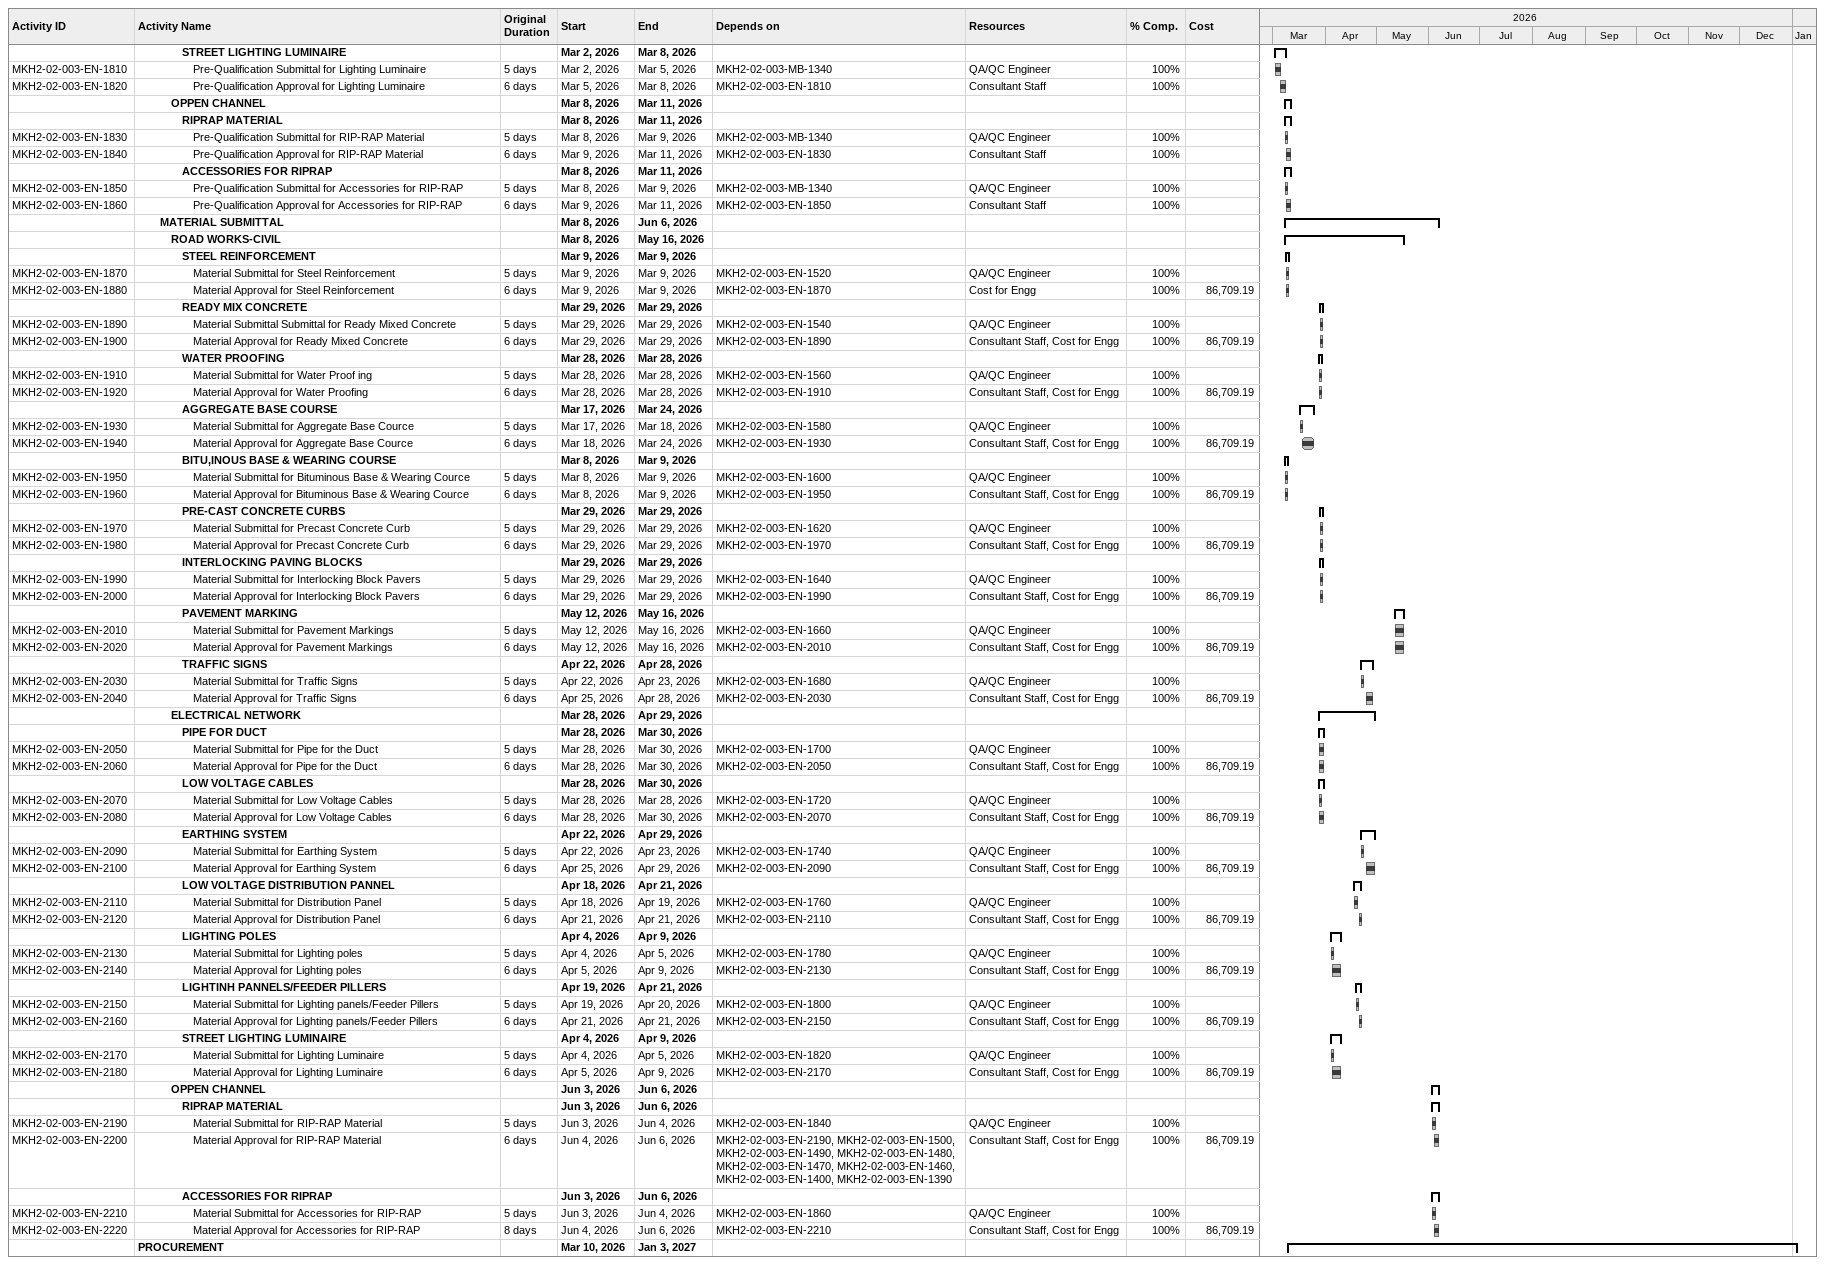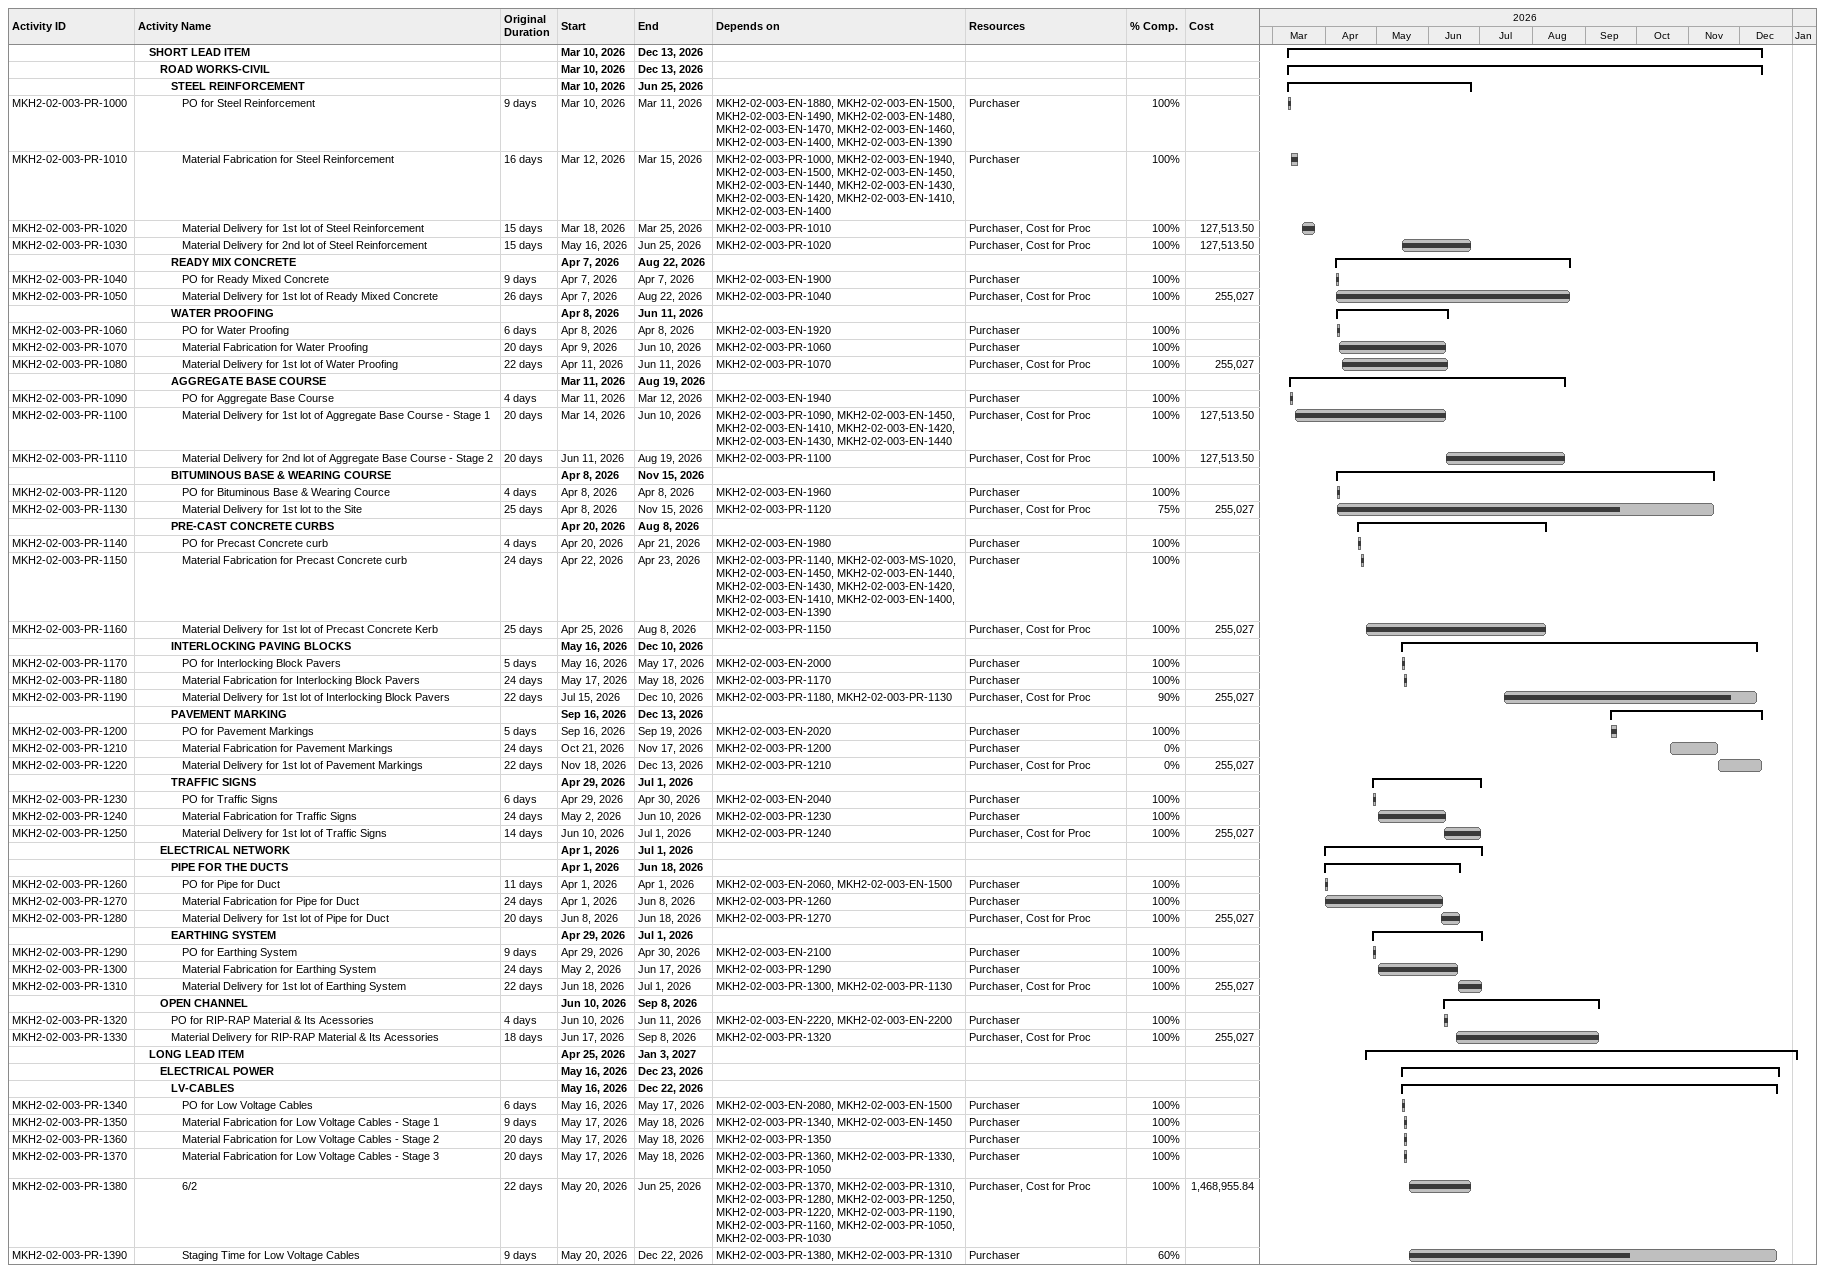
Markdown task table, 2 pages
| ID | Level | Task | Original duration | Start | Finish | Predecessors | Resources | % complete | Cost |
|---|---|---|---|---|---|---|---|---|---|
|  | 5 | **STREET LIGHTING LUMINAIRE** |  | 2026-03-02 | 2026-03-08 |  |  |  |  |
| MKH2-02-003-EN-1810 | 6 | Pre-Qualification Submittal for Lighting Luminaire | 5d | 2026-03-02 | 2026-03-05 | MKH2-02-003-MB-1340 | QA/QC Engineer | 100 |  |
| MKH2-02-003-EN-1820 | 6 | Pre-Qualification Approval for Lighting Luminaire | 6d | 2026-03-05 | 2026-03-08 | MKH2-02-003-EN-1810 | Consultant Staff | 100 |  |
|  | 4 | **OPPEN CHANNEL** |  | 2026-03-08 | 2026-03-11 |  |  |  |  |
|  | 5 | **RIPRAP MATERIAL** |  | 2026-03-08 | 2026-03-11 |  |  |  |  |
| MKH2-02-003-EN-1830 | 6 | Pre-Qualification Submittal for RIP-RAP Material | 5d | 2026-03-08 | 2026-03-09 | MKH2-02-003-MB-1340 | QA/QC Engineer | 100 |  |
| MKH2-02-003-EN-1840 | 6 | Pre-Qualification Approval for RIP-RAP Material | 6d | 2026-03-09 | 2026-03-11 | MKH2-02-003-EN-1830 | Consultant Staff | 100 |  |
|  | 5 | **ACCESSORIES FOR RIPRAP** |  | 2026-03-08 | 2026-03-11 |  |  |  |  |
| MKH2-02-003-EN-1850 | 6 | Pre-Qualification Submittal for Accessories for RIP-RAP | 5d | 2026-03-08 | 2026-03-09 | MKH2-02-003-MB-1340 | QA/QC Engineer | 100 |  |
| MKH2-02-003-EN-1860 | 6 | Pre-Qualification Approval for Accessories for RIP-RAP | 6d | 2026-03-09 | 2026-03-11 | MKH2-02-003-EN-1850 | Consultant Staff | 100 |  |
|  | 3 | **MATERIAL SUBMITTAL** |  | 2026-03-08 | 2026-06-06 |  |  |  |  |
|  | 4 | **ROAD WORKS-CIVIL** |  | 2026-03-08 | 2026-05-16 |  |  |  |  |
|  | 5 | **STEEL REINFORCEMENT** |  | 2026-03-09 | 2026-03-09 |  |  |  |  |
| MKH2-02-003-EN-1870 | 6 | Material Submittal for Steel Reinforcement | 5d | 2026-03-09 | 2026-03-09 | MKH2-02-003-EN-1520 | QA/QC Engineer | 100 |  |
| MKH2-02-003-EN-1880 | 6 | Material Approval for Steel Reinforcement | 6d | 2026-03-09 | 2026-03-09 | MKH2-02-003-EN-1870 | Cost for Engg | 100 | 86709.19 |
|  | 5 | **READY MIX CONCRETE** |  | 2026-03-29 | 2026-03-29 |  |  |  |  |
| MKH2-02-003-EN-1890 | 6 | Material Submittal Submittal for Ready Mixed Concrete | 5d | 2026-03-29 | 2026-03-29 | MKH2-02-003-EN-1540 | QA/QC Engineer | 100 |  |
| MKH2-02-003-EN-1900 | 6 | Material Approval for Ready Mixed Concrete | 6d | 2026-03-29 | 2026-03-29 | MKH2-02-003-EN-1890 | Consultant Staff, Cost for Engg | 100 | 86709.19 |
|  | 5 | **WATER PROOFING** |  | 2026-03-28 | 2026-03-28 |  |  |  |  |
| MKH2-02-003-EN-1910 | 6 | Material Submittal for Water Proof ing | 5d | 2026-03-28 | 2026-03-28 | MKH2-02-003-EN-1560 | QA/QC Engineer | 100 |  |
| MKH2-02-003-EN-1920 | 6 | Material Approval for Water Proofing | 6d | 2026-03-28 | 2026-03-28 | MKH2-02-003-EN-1910 | Consultant Staff, Cost for Engg | 100 | 86709.19 |
|  | 5 | **AGGREGATE BASE COURSE** |  | 2026-03-17 | 2026-03-24 |  |  |  |  |
| MKH2-02-003-EN-1930 | 6 | Material Submittal for Aggregate Base Cource | 5d | 2026-03-17 | 2026-03-18 | MKH2-02-003-EN-1580 | QA/QC Engineer | 100 |  |
| MKH2-02-003-EN-1940 | 6 | Material Approval for Aggregate Base Cource | 6d | 2026-03-18 | 2026-03-24 | MKH2-02-003-EN-1930 | Consultant Staff, Cost for Engg | 100 | 86709.19 |
|  | 5 | **BITU,INOUS BASE & WEARING COURSE** |  | 2026-03-08 | 2026-03-09 |  |  |  |  |
| MKH2-02-003-EN-1950 | 6 | Material Submittal for Bituminous Base & Wearing Cource | 5d | 2026-03-08 | 2026-03-09 | MKH2-02-003-EN-1600 | QA/QC Engineer | 100 |  |
| MKH2-02-003-EN-1960 | 6 | Material Approval for Bituminous Base & Wearing Cource | 6d | 2026-03-08 | 2026-03-09 | MKH2-02-003-EN-1950 | Consultant Staff, Cost for Engg | 100 | 86709.19 |
|  | 5 | **PRE-CAST CONCRETE CURBS** |  | 2026-03-29 | 2026-03-29 |  |  |  |  |
| MKH2-02-003-EN-1970 | 6 | Material Submittal for Precast Concrete Curb | 5d | 2026-03-29 | 2026-03-29 | MKH2-02-003-EN-1620 | QA/QC Engineer | 100 |  |
| MKH2-02-003-EN-1980 | 6 | Material Approval for Precast Concrete Curb | 6d | 2026-03-29 | 2026-03-29 | MKH2-02-003-EN-1970 | Consultant Staff, Cost for Engg | 100 | 86709.19 |
|  | 5 | **INTERLOCKING PAVING BLOCKS** |  | 2026-03-29 | 2026-03-29 |  |  |  |  |
| MKH2-02-003-EN-1990 | 6 | Material Submittal for Interlocking Block Pavers | 5d | 2026-03-29 | 2026-03-29 | MKH2-02-003-EN-1640 | QA/QC Engineer | 100 |  |
| MKH2-02-003-EN-2000 | 6 | Material Approval for Interlocking Block Pavers | 6d | 2026-03-29 | 2026-03-29 | MKH2-02-003-EN-1990 | Consultant Staff, Cost for Engg | 100 | 86709.19 |
|  | 5 | **PAVEMENT MARKING** |  | 2026-05-12 | 2026-05-16 |  |  |  |  |
| MKH2-02-003-EN-2010 | 6 | Material Submittal for Pavement Markings | 5d | 2026-05-12 | 2026-05-16 | MKH2-02-003-EN-1660 | QA/QC Engineer | 100 |  |
| MKH2-02-003-EN-2020 | 6 | Material Approval for Pavement Markings | 6d | 2026-05-12 | 2026-05-16 | MKH2-02-003-EN-2010 | Consultant Staff, Cost for Engg | 100 | 86709.19 |
|  | 5 | **TRAFFIC SIGNS** |  | 2026-04-22 | 2026-04-28 |  |  |  |  |
| MKH2-02-003-EN-2030 | 6 | Material Submittal for Traffic Signs | 5d | 2026-04-22 | 2026-04-23 | MKH2-02-003-EN-1680 | QA/QC Engineer | 100 |  |
| MKH2-02-003-EN-2040 | 6 | Material Approval for Traffic Signs | 6d | 2026-04-25 | 2026-04-28 | MKH2-02-003-EN-2030 | Consultant Staff, Cost for Engg | 100 | 86709.19 |
|  | 4 | **ELECTRICAL NETWORK** |  | 2026-03-28 | 2026-04-29 |  |  |  |  |
|  | 5 | **PIPE FOR DUCT** |  | 2026-03-28 | 2026-03-30 |  |  |  |  |
| MKH2-02-003-EN-2050 | 6 | Material Submittal for Pipe for the Duct | 5d | 2026-03-28 | 2026-03-30 | MKH2-02-003-EN-1700 | QA/QC Engineer | 100 |  |
| MKH2-02-003-EN-2060 | 6 | Material Approval for Pipe for the Duct | 6d | 2026-03-28 | 2026-03-30 | MKH2-02-003-EN-2050 | Consultant Staff, Cost for Engg | 100 | 86709.19 |
|  | 5 | **LOW VOLTAGE CABLES** |  | 2026-03-28 | 2026-03-30 |  |  |  |  |
| MKH2-02-003-EN-2070 | 6 | Material Submittal for Low Voltage Cables | 5d | 2026-03-28 | 2026-03-28 | MKH2-02-003-EN-1720 | QA/QC Engineer | 100 |  |
| MKH2-02-003-EN-2080 | 6 | Material Approval for Low Voltage Cables | 6d | 2026-03-28 | 2026-03-30 | MKH2-02-003-EN-2070 | Consultant Staff, Cost for Engg | 100 | 86709.19 |
|  | 5 | **EARTHING SYSTEM** |  | 2026-04-22 | 2026-04-29 |  |  |  |  |
| MKH2-02-003-EN-2090 | 6 | Material Submittal for Earthing System | 5d | 2026-04-22 | 2026-04-23 | MKH2-02-003-EN-1740 | QA/QC Engineer | 100 |  |
| MKH2-02-003-EN-2100 | 6 | Material Approval for Earthing System | 6d | 2026-04-25 | 2026-04-29 | MKH2-02-003-EN-2090 | Consultant Staff, Cost for Engg | 100 | 86709.19 |
|  | 5 | **LOW VOLTAGE DISTRIBUTION PANNEL** |  | 2026-04-18 | 2026-04-21 |  |  |  |  |
| MKH2-02-003-EN-2110 | 6 | Material Submittal for Distribution Panel | 5d | 2026-04-18 | 2026-04-19 | MKH2-02-003-EN-1760 | QA/QC Engineer | 100 |  |
| MKH2-02-003-EN-2120 | 6 | Material Approval for Distribution Panel | 6d | 2026-04-21 | 2026-04-21 | MKH2-02-003-EN-2110 | Consultant Staff, Cost for Engg | 100 | 86709.19 |
|  | 5 | **LIGHTING POLES** |  | 2026-04-04 | 2026-04-09 |  |  |  |  |
| MKH2-02-003-EN-2130 | 6 | Material Submittal for Lighting poles | 5d | 2026-04-04 | 2026-04-05 | MKH2-02-003-EN-1780 | QA/QC Engineer | 100 |  |
| MKH2-02-003-EN-2140 | 6 | Material Approval for Lighting poles | 6d | 2026-04-05 | 2026-04-09 | MKH2-02-003-EN-2130 | Consultant Staff, Cost for Engg | 100 | 86709.19 |
|  | 5 | **LIGHTINH PANNELS/FEEDER PILLERS** |  | 2026-04-19 | 2026-04-21 |  |  |  |  |
| MKH2-02-003-EN-2150 | 6 | Material Submittal for Lighting panels/Feeder Pillers | 5d | 2026-04-19 | 2026-04-20 | MKH2-02-003-EN-1800 | QA/QC Engineer | 100 |  |
| MKH2-02-003-EN-2160 | 6 | Material Approval for Lighting panels/Feeder Pillers | 6d | 2026-04-21 | 2026-04-21 | MKH2-02-003-EN-2150 | Consultant Staff, Cost for Engg | 100 | 86709.19 |
|  | 5 | **STREET LIGHTING LUMINAIRE** |  | 2026-04-04 | 2026-04-09 |  |  |  |  |
| MKH2-02-003-EN-2170 | 6 | Material Submittal for Lighting Luminaire | 5d | 2026-04-04 | 2026-04-05 | MKH2-02-003-EN-1820 | QA/QC Engineer | 100 |  |
| MKH2-02-003-EN-2180 | 6 | Material Approval for Lighting Luminaire | 6d | 2026-04-05 | 2026-04-09 | MKH2-02-003-EN-2170 | Consultant Staff, Cost for Engg | 100 | 86709.19 |
|  | 4 | **OPPEN CHANNEL** |  | 2026-06-03 | 2026-06-06 |  |  |  |  |
|  | 5 | **RIPRAP MATERIAL** |  | 2026-06-03 | 2026-06-06 |  |  |  |  |
| MKH2-02-003-EN-2190 | 6 | Material Submittal for RIP-RAP Material | 5d | 2026-06-03 | 2026-06-04 | MKH2-02-003-EN-1840 | QA/QC Engineer | 100 |  |
| MKH2-02-003-EN-2200 | 6 | Material Approval for RIP-RAP Material | 6d | 2026-06-04 | 2026-06-06 | MKH2-02-003-EN-2190, MKH2-02-003-EN-1500, MKH2-02-003-EN-1490, MKH2-02-003-EN-1480, MKH2-02-003-EN-1470, MKH2-02-003-EN-1460, MKH2-02-003-EN-1400, MKH2-02-003-EN-1390 | Consultant Staff, Cost for Engg | 100 | 86709.19 |
|  | 5 | **ACCESSORIES FOR RIPRAP** |  | 2026-06-03 | 2026-06-06 |  |  |  |  |
| MKH2-02-003-EN-2210 | 6 | Material Submittal for Accessories for RIP-RAP | 5d | 2026-06-03 | 2026-06-04 | MKH2-02-003-EN-1860 | QA/QC Engineer | 100 |  |
| MKH2-02-003-EN-2220 | 6 | Material Approval for Accessories for RIP-RAP | 8d | 2026-06-04 | 2026-06-06 | MKH2-02-003-EN-2210 | Consultant Staff, Cost for Engg | 100 | 86709.19 |
|  | 1 | **PROCUREMENT** |  | 2026-03-10 | 2027-01-03 |  |  |  |  |
|  | 2 | **SHORT LEAD ITEM** |  | 2026-03-10 | 2026-12-13 |  |  |  |  |
|  | 3 | **ROAD WORKS-CIVIL** |  | 2026-03-10 | 2026-12-13 |  |  |  |  |
|  | 4 | **STEEL REINFORCEMENT** |  | 2026-03-10 | 2026-06-25 |  |  |  |  |
| MKH2-02-003-PR-1000 | 5 | PO for Steel Reinforcement | 9d | 2026-03-10 | 2026-03-11 | MKH2-02-003-EN-1880, MKH2-02-003-EN-1500, MKH2-02-003-EN-1490, MKH2-02-003-EN-1480, MKH2-02-003-EN-1470, MKH2-02-003-EN-1460, MKH2-02-003-EN-1400, MKH2-02-003-EN-1390 | Purchaser | 100 |  |
| MKH2-02-003-PR-1010 | 5 | Material Fabrication for Steel Reinforcement | 16d | 2026-03-12 | 2026-03-15 | MKH2-02-003-PR-1000, MKH2-02-003-EN-1940, MKH2-02-003-EN-1500, MKH2-02-003-EN-1450, MKH2-02-003-EN-1440, MKH2-02-003-EN-1430, MKH2-02-003-EN-1420, MKH2-02-003-EN-1410, MKH2-02-003-EN-1400 | Purchaser | 100 |  |
| MKH2-02-003-PR-1020 | 5 | Material Delivery for 1st lot of Steel Reinforcement | 15d | 2026-03-18 | 2026-03-25 | MKH2-02-003-PR-1010 | Purchaser, Cost for Proc | 100 | 127513.50 |
| MKH2-02-003-PR-1030 | 5 | Material Delivery for 2nd lot of Steel Reinforcement | 15d | 2026-05-16 | 2026-06-25 | MKH2-02-003-PR-1020 | Purchaser, Cost for Proc | 100 | 127513.50 |
|  | 4 | **READY MIX CONCRETE** |  | 2026-04-07 | 2026-08-22 |  |  |  |  |
| MKH2-02-003-PR-1040 | 5 | PO for Ready Mixed Concrete | 9d | 2026-04-07 | 2026-04-07 | MKH2-02-003-EN-1900 | Purchaser | 100 |  |
| MKH2-02-003-PR-1050 | 5 | Material Delivery for 1st lot of Ready Mixed Concrete | 26d | 2026-04-07 | 2026-08-22 | MKH2-02-003-PR-1040 | Purchaser, Cost for Proc | 100 | 255027 |
|  | 4 | **WATER PROOFING** |  | 2026-04-08 | 2026-06-11 |  |  |  |  |
| MKH2-02-003-PR-1060 | 5 | PO for Water Proofing | 6d | 2026-04-08 | 2026-04-08 | MKH2-02-003-EN-1920 | Purchaser | 100 |  |
| MKH2-02-003-PR-1070 | 5 | Material Fabrication for Water Proofing | 20d | 2026-04-09 | 2026-06-10 | MKH2-02-003-PR-1060 | Purchaser | 100 |  |
| MKH2-02-003-PR-1080 | 5 | Material Delivery for 1st lot of Water Proofing | 22d | 2026-04-11 | 2026-06-11 | MKH2-02-003-PR-1070 | Purchaser, Cost for Proc | 100 | 255027 |
|  | 4 | **AGGREGATE BASE COURSE** |  | 2026-03-11 | 2026-08-19 |  |  |  |  |
| MKH2-02-003-PR-1090 | 5 | PO for Aggregate Base Course | 4d | 2026-03-11 | 2026-03-12 | MKH2-02-003-EN-1940 | Purchaser | 100 |  |
| MKH2-02-003-PR-1100 | 5 | Material Delivery for 1st lot of Aggregate Base Course - Stage 1 | 20d | 2026-03-14 | 2026-06-10 | MKH2-02-003-PR-1090, MKH2-02-003-EN-1450, MKH2-02-003-EN-1410, MKH2-02-003-EN-1420, MKH2-02-003-EN-1430, MKH2-02-003-EN-1440 | Purchaser, Cost for Proc | 100 | 127513.50 |
| MKH2-02-003-PR-1110 | 5 | Material Delivery for 2nd lot of Aggregate Base Course - Stage 2 | 20d | 2026-06-11 | 2026-08-19 | MKH2-02-003-PR-1100 | Purchaser, Cost for Proc | 100 | 127513.50 |
|  | 4 | **BITUMINOUS BASE & WEARING COURSE** |  | 2026-04-08 | 2026-11-15 |  |  |  |  |
| MKH2-02-003-PR-1120 | 5 | PO for Bituminous Base & Wearing Cource | 4d | 2026-04-08 | 2026-04-08 | MKH2-02-003-EN-1960 | Purchaser | 100 |  |
| MKH2-02-003-PR-1130 | 5 | Material Delivery for 1st lot to the Site | 25d | 2026-04-08 | 2026-11-15 | MKH2-02-003-PR-1120 | Purchaser, Cost for Proc | 75 | 255027 |
|  | 4 | **PRE-CAST CONCRETE CURBS** |  | 2026-04-20 | 2026-08-08 |  |  |  |  |
| MKH2-02-003-PR-1140 | 5 | PO for Precast Concrete curb | 4d | 2026-04-20 | 2026-04-21 | MKH2-02-003-EN-1980 | Purchaser | 100 |  |
| MKH2-02-003-PR-1150 | 5 | Material Fabrication for Precast Concrete curb | 24d | 2026-04-22 | 2026-04-23 | MKH2-02-003-PR-1140, MKH2-02-003-MS-1020, MKH2-02-003-EN-1450, MKH2-02-003-EN-1440, MKH2-02-003-EN-1430, MKH2-02-003-EN-1420, MKH2-02-003-EN-1410, MKH2-02-003-EN-1400, MKH2-02-003-EN-1390 | Purchaser | 100 |  |
| MKH2-02-003-PR-1160 | 5 | Material Delivery for 1st lot of Precast Concrete Kerb | 25d | 2026-04-25 | 2026-08-08 | MKH2-02-003-PR-1150 | Purchaser, Cost for Proc | 100 | 255027 |
|  | 4 | **INTERLOCKING PAVING BLOCKS** |  | 2026-05-16 | 2026-12-10 |  |  |  |  |
| MKH2-02-003-PR-1170 | 5 | PO for Interlocking Block Pavers | 5d | 2026-05-16 | 2026-05-17 | MKH2-02-003-EN-2000 | Purchaser | 100 |  |
| MKH2-02-003-PR-1180 | 5 | Material Fabrication for Interlocking Block Pavers | 24d | 2026-05-17 | 2026-05-18 | MKH2-02-003-PR-1170 | Purchaser | 100 |  |
| MKH2-02-003-PR-1190 | 5 | Material Delivery for 1st lot of Interlocking Block Pavers | 22d | 2026-07-15 | 2026-12-10 | MKH2-02-003-PR-1180, MKH2-02-003-PR-1130 | Purchaser, Cost for Proc | 90 | 255027 |
|  | 4 | **PAVEMENT MARKING** |  | 2026-09-16 | 2026-12-13 |  |  |  |  |
| MKH2-02-003-PR-1200 | 5 | PO for Pavement Markings | 5d | 2026-09-16 | 2026-09-19 | MKH2-02-003-EN-2020 | Purchaser | 100 |  |
| MKH2-02-003-PR-1210 | 5 | Material Fabrication for Pavement Markings | 24d | 2026-10-21 | 2026-11-17 | MKH2-02-003-PR-1200 | Purchaser | 0 |  |
| MKH2-02-003-PR-1220 | 5 | Material Delivery for 1st lot of Pavement Markings | 22d | 2026-11-18 | 2026-12-13 | MKH2-02-003-PR-1210 | Purchaser, Cost for Proc | 0 | 255027 |
|  | 4 | **TRAFFIC SIGNS** |  | 2026-04-29 | 2026-07-01 |  |  |  |  |
| MKH2-02-003-PR-1230 | 5 | PO for Traffic Signs | 6d | 2026-04-29 | 2026-04-30 | MKH2-02-003-EN-2040 | Purchaser | 100 |  |
| MKH2-02-003-PR-1240 | 5 | Material Fabrication for Traffic Signs | 24d | 2026-05-02 | 2026-06-10 | MKH2-02-003-PR-1230 | Purchaser | 100 |  |
| MKH2-02-003-PR-1250 | 5 | Material Delivery for 1st lot of Traffic Signs | 14d | 2026-06-10 | 2026-07-01 | MKH2-02-003-PR-1240 | Purchaser, Cost for Proc | 100 | 255027 |
|  | 3 | **ELECTRICAL NETWORK** |  | 2026-04-01 | 2026-07-01 |  |  |  |  |
|  | 4 | **PIPE FOR THE DUCTS** |  | 2026-04-01 | 2026-06-18 |  |  |  |  |
| MKH2-02-003-PR-1260 | 5 | PO for Pipe for Duct | 11d | 2026-04-01 | 2026-04-01 | MKH2-02-003-EN-2060, MKH2-02-003-EN-1500 | Purchaser | 100 |  |
| MKH2-02-003-PR-1270 | 5 | Material Fabrication for Pipe for Duct | 24d | 2026-04-01 | 2026-06-08 | MKH2-02-003-PR-1260 | Purchaser | 100 |  |
| MKH2-02-003-PR-1280 | 5 | Material Delivery for 1st lot of Pipe for Duct | 20d | 2026-06-08 | 2026-06-18 | MKH2-02-003-PR-1270 | Purchaser, Cost for Proc | 100 | 255027 |
|  | 4 | **EARTHING SYSTEM** |  | 2026-04-29 | 2026-07-01 |  |  |  |  |
| MKH2-02-003-PR-1290 | 5 | PO for Earthing System | 9d | 2026-04-29 | 2026-04-30 | MKH2-02-003-EN-2100 | Purchaser | 100 |  |
| MKH2-02-003-PR-1300 | 5 | Material Fabrication for Earthing System | 24d | 2026-05-02 | 2026-06-17 | MKH2-02-003-PR-1290 | Purchaser | 100 |  |
| MKH2-02-003-PR-1310 | 5 | Material Delivery for 1st lot of Earthing System | 22d | 2026-06-18 | 2026-07-01 | MKH2-02-003-PR-1300, MKH2-02-003-PR-1130 | Purchaser, Cost for Proc | 100 | 255027 |
|  | 3 | **OPEN CHANNEL** |  | 2026-06-10 | 2026-09-08 |  |  |  |  |
| MKH2-02-003-PR-1320 | 4 | PO for RIP-RAP Material & Its Acessories | 4d | 2026-06-10 | 2026-06-11 | MKH2-02-003-EN-2220, MKH2-02-003-EN-2200 | Purchaser | 100 |  |
| MKH2-02-003-PR-1330 | 4 | Material Delivery for RIP-RAP Material & Its Acessories | 18d | 2026-06-17 | 2026-09-08 | MKH2-02-003-PR-1320 | Purchaser, Cost for Proc | 100 | 255027 |
|  | 2 | **LONG LEAD ITEM** |  | 2026-04-25 | 2027-01-03 |  |  |  |  |
|  | 3 | **ELECTRICAL POWER** |  | 2026-05-16 | 2026-12-23 |  |  |  |  |
|  | 4 | **LV-CABLES** |  | 2026-05-16 | 2026-12-22 |  |  |  |  |
| MKH2-02-003-PR-1340 | 5 | PO for Low Voltage Cables | 6d | 2026-05-16 | 2026-05-17 | MKH2-02-003-EN-2080, MKH2-02-003-EN-1500 | Purchaser | 100 |  |
| MKH2-02-003-PR-1350 | 5 | Material Fabrication for Low Voltage Cables - Stage 1 | 9d | 2026-05-17 | 2026-05-18 | MKH2-02-003-PR-1340, MKH2-02-003-EN-1450 | Purchaser | 100 |  |
| MKH2-02-003-PR-1360 | 5 | Material Fabrication for Low Voltage Cables - Stage 2 | 20d | 2026-05-17 | 2026-05-18 | MKH2-02-003-PR-1350 | Purchaser | 100 |  |
| MKH2-02-003-PR-1370 | 5 | Material Fabrication for Low Voltage Cables - Stage 3 | 20d | 2026-05-17 | 2026-05-18 | MKH2-02-003-PR-1360, MKH2-02-003-PR-1330, MKH2-02-003-PR-1050 | Purchaser | 100 |  |
| MKH2-02-003-PR-1380 | 5 | 6/2 | 22d | 2026-05-20 | 2026-06-25 | MKH2-02-003-PR-1370, MKH2-02-003-PR-1310, MKH2-02-003-PR-1280, MKH2-02-003-PR-1250, MKH2-02-003-PR-1220, MKH2-02-003-PR-1190, MKH2-02-003-PR-1160, MKH2-02-003-PR-1050, MKH2-02-003-PR-1030 | Purchaser, Cost for Proc | 100 | 1468955.84 |
| MKH2-02-003-PR-1390 | 5 | Staging Time for Low Voltage Cables | 9d | 2026-05-20 | 2026-12-22 | MKH2-02-003-PR-1380, MKH2-02-003-PR-1310 | Purchaser | 60 |  |
